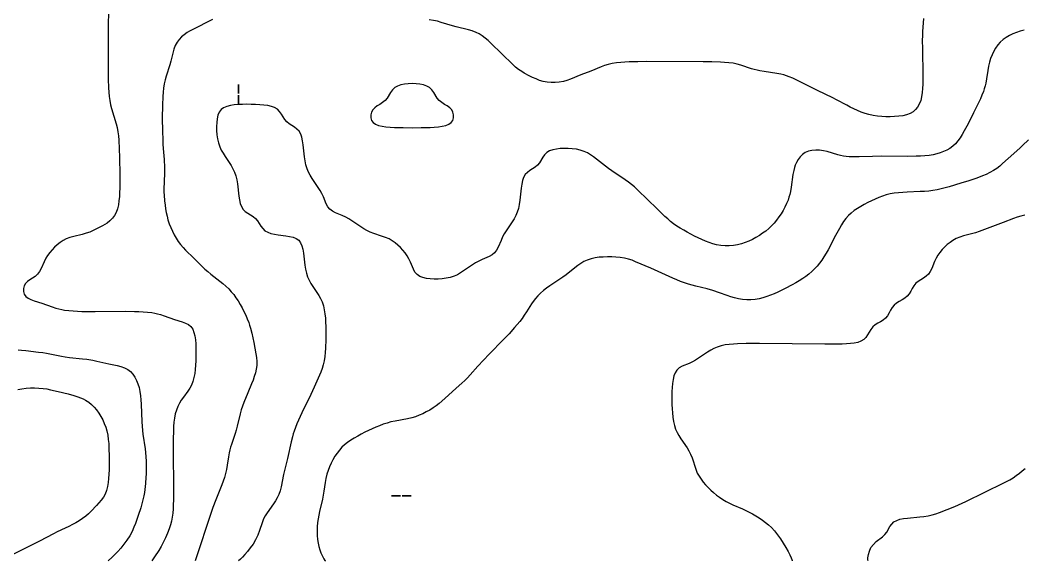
# Model space of a CAD drawing. Header units: metres. Extents: x 560466 to 562029, y 8123360 to 8125060.
# Drawn here: x 560766 to 561344, y 8123372 to 8123684 of the extents above; entities that cross this region are included whole.
import ezdxf

# ---------------------------------------------------------------- set-up
doc = ezdxf.new("R2010")
doc.units = ezdxf.units.M
doc.header["$MEASUREMENT"] = 0
doc.layers.add('Unknown_Line_Type', color=7, linetype='Continuous')

msp = doc.modelspace()

# ---------------------------------------------------------------- linework, layer by layer
at = {"layer": 'Unknown_Line_Type', "color": 18, "true_color": 0x000000}
for points in [[(560816.55, 8123700.19, 4125), (560816.33, 8123670.02, 4125), (560816.28, 8123654.99, 4125), (560816.33, 8123650, 4125), (560816.48, 8123645.03, 4125), (560816.63, 8123642.56, 4125), (560816.84, 8123640.11, 4125), (560817.16, 8123637.68, 4125), (560817.6, 8123635.29, 4125), (560818.15, 8123633.09, 4125), (560820.84, 8123624.39, 4125), (560821.4, 8123622.18, 4125), (560821.85, 8123619.78, 4125), (560822.17, 8123617.35, 4125), (560822.4, 8123614.89, 4125), (560822.67, 8123609.92, 4125), (560822.82, 8123604.91, 4125), (560822.95, 8123594.84, 4125), (560822.92, 8123587.3, 4125), (560822.85, 8123584.82, 4125), (560822.73, 8123582.36, 4125), (560822.51, 8123579.95, 4125), (560822.17, 8123577.61, 4125), (560821.64, 8123575.35, 4125), (560820.87, 8123573.23, 4125), (560819.91, 8123571.48, 4125), (560818.72, 8123569.88, 4125), (560817.31, 8123568.44, 4125), (560815.72, 8123567.17, 4125), (560814.39, 8123566.29, 4125), (560813, 8123565.47, 4125), (560809.63, 8123563.74, 4125), (560807.65, 8123562.83, 4125), (560805.63, 8123561.99, 4125), (560803.58, 8123561.27, 4125), (560801.25, 8123560.61, 4125), (560796.58, 8123559.47, 4125), (560794.3, 8123558.81, 4125), (560792.12, 8123557.97, 4125), (560790.3, 8123557.02, 4125), (560788.58, 8123555.88, 4125), (560786.94, 8123554.6, 4125), (560785.4, 8123553.21, 4125), (560783.95, 8123551.73, 4125), (560782.61, 8123550.17, 4125), (560781.39, 8123548.54, 4125), (560780.34, 8123546.84, 4125), (560779.35, 8123544.85, 4125), (560777.66, 8123540.93, 4125), (560776.75, 8123539.15, 4125), (560775.65, 8123537.62, 4125), (560774.28, 8123536.39, 4125), (560772.76, 8123535.37, 4125), (560771.21, 8123534.43, 4125), (560769.78, 8123533.45, 4125), (560768.63, 8123532.31, 4125), (560767.88, 8123530.91, 4125), (560767.53, 8123529.36, 4125), (560767.56, 8123527.76, 4125), (560767.97, 8123526.23, 4125), (560768.81, 8123524.9, 4125), (560770.12, 8123523.86, 4125), (560771.8, 8123523.05, 4125), (560773.73, 8123522.37, 4125), (560778.01, 8123521.05, 4125), (560784.12, 8123518.88, 4125), (560786.22, 8123518.2, 4125), (560787.86, 8123517.75, 4125), (560789.51, 8123517.37, 4125), (560791.19, 8123517.05, 4125), (560793.65, 8123516.71, 4125), (560796.15, 8123516.49, 4125), (560798.65, 8123516.34, 4125), (560801.17, 8123516.26, 4125), (560803.7, 8123516.21, 4125), (560808.75, 8123516.2, 4125), (560826.43, 8123516.34, 4125), (560831.47, 8123516.29, 4125), (560833.98, 8123516.21, 4125), (560836.48, 8123516.07, 4125), (560838.96, 8123515.86, 4125), (560841.41, 8123515.53, 4125), (560843.08, 8123515.23, 4125), (560844.72, 8123514.85, 4125), (560846.35, 8123514.41, 4125), (560848.43, 8123513.75, 4125), (560854.5, 8123511.62, 4125), (560858.8, 8123510.29, 4125), (560860.76, 8123509.57, 4125), (560862.51, 8123508.68, 4125), (560863.95, 8123507.52, 4125), (560864.99, 8123505.99, 4125), (560865.7, 8123504.16, 4125), (560866.18, 8123502.1, 4125), (560866.49, 8123499.88, 4125), (560866.68, 8123497.56, 4125), (560866.78, 8123495.16, 4125), (560866.82, 8123492.71, 4125), (560866.79, 8123490.24, 4125), (560866.72, 8123487.77, 4125), (560866.59, 8123485.31, 4125), (560866.39, 8123482.87, 4125), (560866.09, 8123480.47, 4125), (560865.67, 8123478.14, 4125), (560865.07, 8123475.9, 4125), (560864.24, 8123473.78, 4125), (560863.24, 8123471.99, 4125), (560862.08, 8123470.28, 4125), (560859.59, 8123466.89, 4125), (560858.41, 8123465.13, 4125), (560857.33, 8123463.3, 4125), (560856.37, 8123461.4, 4125), (560855.58, 8123459.44, 4125), (560854.93, 8123457.17, 4125), (560854.48, 8123454.82, 4125), (560854.17, 8123452.43, 4125), (560853.97, 8123450, 4125), (560853.84, 8123447.54, 4125), (560853.73, 8123442.57, 4125), (560853.73, 8123435.06, 4125), (560853.89, 8123415, 4125), (560853.83, 8123407.5, 4125), (560853.76, 8123405.01, 4125), (560853.63, 8123402.53, 4125), (560853.42, 8123400.07, 4125), (560853.1, 8123397.62, 4125), (560852.7, 8123395.5, 4125), (560852.17, 8123393.35, 4125), (560851.41, 8123390.97, 4125), (560850.45, 8123388.42, 4125), (560849.3, 8123385.81, 4125), (560848.03, 8123383.21, 4125), (560846.71, 8123380.79, 4125), (560845.37, 8123378.55, 4125), (560843.01, 8123374.89, 4125), (560841.34, 8123372.5, 4125)], [(560876.44, 8123684.34, 4120), (560864.61, 8123678.44, 4120), (560863.16, 8123677.66, 4120), (560861.77, 8123676.84, 4120), (560860.05, 8123675.66, 4120), (560858.48, 8123674.35, 4120), (560857.09, 8123672.91, 4120), (560855.92, 8123671.32, 4120), (560854.93, 8123669.37, 4120), (560854.17, 8123667.25, 4120), (560853.56, 8123665.03, 4120), (560852.4, 8123660.43, 4120), (560851.77, 8123658.28, 4120), (560849.71, 8123651.77, 4120), (560849.09, 8123649.58, 4120), (560848.56, 8123647.36, 4120), (560848.15, 8123644.95, 4120), (560847.87, 8123642.5, 4120), (560847.68, 8123640.03, 4120), (560847.49, 8123635.06, 4120), (560847.44, 8123627.55, 4120), (560847.53, 8123620.03, 4120), (560847.68, 8123615.04, 4120), (560847.79, 8123612.54, 4120), (560847.95, 8123610.06, 4120), (560848.45, 8123603.72, 4120), (560848.69, 8123599.14, 4120), (560848.71, 8123595.79, 4120), (560848.41, 8123586.61, 4120), (560848.41, 8123584.92, 4120), (560848.47, 8123583.23, 4120), (560848.73, 8123579.86, 4120), (560849.01, 8123577.41, 4120), (560849.33, 8123575.29, 4120), (560849.71, 8123573.18, 4120), (560850.17, 8123571.09, 4120), (560850.72, 8123569.02, 4120), (560851.45, 8123566.77, 4120), (560852.29, 8123564.56, 4120), (560853.24, 8123562.4, 4120), (560854.31, 8123560.31, 4120), (560855.43, 8123558.41, 4120), (560856.65, 8123556.57, 4120), (560857.97, 8123554.81, 4120), (560859.38, 8123553.12, 4120), (560860.89, 8123551.51, 4120), (560865.66, 8123546.89, 4120), (560870.37, 8123542.18, 4120), (560871.99, 8123540.66, 4120), (560873.67, 8123539.2, 4120), (560875.4, 8123537.79, 4120), (560880.67, 8123533.65, 4120), (560882.4, 8123532.24, 4120), (560884.07, 8123530.78, 4120), (560885.67, 8123529.25, 4120), (560887.16, 8123527.62, 4120), (560888.56, 8123525.91, 4120), (560889.88, 8123524.12, 4120), (560891.12, 8123522.27, 4120), (560892.32, 8123520.3, 4120), (560893.44, 8123518.29, 4120), (560894.49, 8123516.23, 4120), (560895.48, 8123514.14, 4120), (560896.39, 8123512.01, 4120), (560897.21, 8123509.85, 4120), (560897.74, 8123508.24, 4120), (560898.23, 8123506.6, 4120), (560898.95, 8123503.75, 4120), (560900.1, 8123498.34, 4120), (560901.33, 8123491.87, 4120), (560901.67, 8123489.61, 4120), (560901.88, 8123487.37, 4120), (560901.86, 8123485.14, 4120), (560901.59, 8123483, 4120), (560901.09, 8123480.88, 4120), (560900.44, 8123478.76, 4120), (560899.69, 8123476.65, 4120), (560898.87, 8123474.54, 4120), (560896.76, 8123469.29, 4120), (560894.38, 8123463.69, 4120), (560893.56, 8123461.66, 4120), (560892.84, 8123459.61, 4120), (560892.2, 8123457.29, 4120), (560890.65, 8123450.23, 4120), (560890.05, 8123447.9, 4120), (560889.4, 8123445.83, 4120), (560887.27, 8123439.66, 4120), (560886.8, 8123438.06, 4120), (560886.38, 8123436.44, 4120), (560886.02, 8123434.81, 4120), (560885.58, 8123432.41, 4120), (560884.83, 8123427.58, 4120), (560884.41, 8123425.18, 4120), (560883.9, 8123422.8, 4120), (560883.28, 8123420.61, 4120), (560882.55, 8123418.45, 4120), (560881.75, 8123416.3, 4120), (560878.24, 8123407.68, 4120), (560876.52, 8123403.21, 4120), (560875.72, 8123400.95, 4120), (560866.34, 8123372.5, 4120)], [(561285.83, 8123685.03, 4120), (561285.51, 8123682.58, 4120), (561285.31, 8123680.09, 4120), (561285.18, 8123677.58, 4120), (561285.11, 8123675.07, 4120), (561285.09, 8123672.54, 4120), (561285.11, 8123667.46, 4120), (561285.34, 8123652.2, 4120), (561285.29, 8123647.17, 4120), (561285.18, 8123644.7, 4120), (561284.98, 8123642.28, 4120), (561284.65, 8123639.94, 4120), (561284.14, 8123637.71, 4120), (561283.36, 8123635.64, 4120), (561282.39, 8123633.98, 4120), (561281.18, 8123632.52, 4120), (561279.73, 8123631.28, 4120), (561278.08, 8123630.3, 4120), (561276.02, 8123629.51, 4120), (561273.81, 8123628.99, 4120), (561271.48, 8123628.65, 4120), (561269.08, 8123628.47, 4120), (561266.63, 8123628.4, 4120), (561264.16, 8123628.42, 4120), (561261.68, 8123628.54, 4120), (561259.21, 8123628.77, 4120), (561256.76, 8123629.11, 4120), (561254.34, 8123629.62, 4120), (561252.13, 8123630.27, 4120), (561249.96, 8123631.05, 4120), (561247.82, 8123631.93, 4120), (561245.7, 8123632.9, 4120), (561243.6, 8123633.92, 4120), (561241.53, 8123634.99, 4120), (561235.58, 8123638.21, 4120), (561233.58, 8123639.24, 4120), (561224.76, 8123643.5, 4120), (561212.51, 8123649.71, 4120), (561210.5, 8123650.63, 4120), (561208.46, 8123651.46, 4120), (561206.88, 8123652, 4120), (561205.27, 8123652.47, 4120), (561203.65, 8123652.87, 4120), (561201.25, 8123653.34, 4120), (561194, 8123654.43, 4120), (561191.6, 8123654.85, 4120), (561189.96, 8123655.21, 4120), (561188.34, 8123655.61, 4120), (561186.74, 8123656.07, 4120), (561180.54, 8123658.11, 4120), (561178.46, 8123658.69, 4120), (561176.09, 8123659.18, 4120), (561173.69, 8123659.51, 4120), (561171.26, 8123659.74, 4120), (561168.8, 8123659.9, 4120), (561163.85, 8123660.06, 4120), (561158.87, 8123660.12, 4120), (561126.31, 8123660.13, 4120), (561121.32, 8123660.1, 4120), (561116.34, 8123660, 4120), (561113.87, 8123659.88, 4120), (561111.41, 8123659.71, 4120), (561108.98, 8123659.45, 4120), (561106.58, 8123659.08, 4120), (561104.23, 8123658.54, 4120), (561102.15, 8123657.89, 4120), (561100.1, 8123657.12, 4120), (561094.14, 8123654.69, 4120), (561088.44, 8123652.49, 4120), (561082.48, 8123650.1, 4120), (561080.44, 8123649.37, 4120), (561078.38, 8123648.77, 4120), (561076.05, 8123648.33, 4120), (561073.7, 8123648.12, 4120), (561071.34, 8123648.11, 4120), (561068.99, 8123648.31, 4120), (561066.68, 8123648.75, 4120), (561064.65, 8123649.36, 4120), (561062.65, 8123650.14, 4120), (561060.68, 8123651.03, 4120), (561058.73, 8123651.99, 4120), (561055.81, 8123653.57, 4120), (561054.38, 8123654.44, 4120), (561052.6, 8123655.67, 4120), (561050.89, 8123657.03, 4120), (561049.26, 8123658.48, 4120), (561042.96, 8123664.69, 4120), (561036.59, 8123670.76, 4120), (561035.01, 8123672.24, 4120), (561033.4, 8123673.64, 4120), (561031.73, 8123674.94, 4120), (561029.98, 8123676.07, 4120), (561028.13, 8123677.02, 4120), (561025.95, 8123677.84, 4120), (561023.69, 8123678.48, 4120), (561016.69, 8123680.1, 4120), (561014.52, 8123680.71, 4120), (561008.02, 8123682.75, 4120), (561005.83, 8123683.38, 4120), (561003.62, 8123683.9, 4120), (561001.21, 8123684.3, 4120)], [(561343.81, 8123678.25, 4115), (561341.45, 8123677.7, 4115), (561339.32, 8123677.02, 4115), (561337.25, 8123676.18, 4115), (561335.26, 8123675.21, 4115), (561333.36, 8123674.09, 4115), (561331.59, 8123672.83, 4115), (561329.97, 8123671.4, 4115), (561328.55, 8123669.77, 4115), (561327.29, 8123667.99, 4115), (561326.19, 8123666.09, 4115), (561325.22, 8123664.09, 4115), (561324.39, 8123662.02, 4115), (561323.72, 8123659.88, 4115), (561323.17, 8123657.51, 4115), (561322.75, 8123655.1, 4115), (561322, 8123650.23, 4115), (561321.56, 8123647.81, 4115), (561321.18, 8123646.16, 4115), (561320.74, 8123644.53, 4115), (561320.22, 8123642.92, 4115), (561319.43, 8123640.84, 4115), (561318.55, 8123638.8, 4115), (561317.6, 8123636.77, 4115), (561314.55, 8123630.56, 4115), (561311.4, 8123624.3, 4115), (561309.21, 8123620.22, 4115), (561308.06, 8123618.25, 4115), (561306.85, 8123616.34, 4115), (561305.57, 8123614.53, 4115), (561304.17, 8123612.86, 4115), (561302.62, 8123611.37, 4115), (561301, 8123610.18, 4115), (561299.24, 8123609.16, 4115), (561297.37, 8123608.3, 4115), (561295.42, 8123607.56, 4115), (561293.41, 8123606.96, 4115), (561291.34, 8123606.49, 4115), (561288.93, 8123606.11, 4115), (561286.47, 8123605.87, 4115), (561283.99, 8123605.72, 4115), (561281.5, 8123605.63, 4115), (561276.47, 8123605.58, 4115), (561261.35, 8123605.6, 4115), (561256.33, 8123605.53, 4115), (561248.79, 8123605.29, 4115), (561246.33, 8123605.26, 4115), (561242.98, 8123605.34, 4115), (561241.32, 8123605.48, 4115), (561239.68, 8123605.71, 4115), (561238.05, 8123606.02, 4115), (561236.44, 8123606.42, 4115), (561230.27, 8123608.28, 4115), (561228.22, 8123608.78, 4115), (561225.95, 8123609.1, 4115), (561223.7, 8123609.19, 4115), (561221.52, 8123609.02, 4115), (561219.45, 8123608.57, 4115), (561217.55, 8123607.77, 4115), (561216.04, 8123606.7, 4115), (561214.7, 8123605.35, 4115), (561213.55, 8123603.78, 4115), (561212.58, 8123602.03, 4115), (561211.96, 8123600.59, 4115), (561211.45, 8123599.07, 4115), (561211.03, 8123597.5, 4115), (561210.56, 8123595.14, 4115), (561209.53, 8123587.79, 4115), (561209.1, 8123585.34, 4115), (561208.73, 8123583.68, 4115), (561208.27, 8123582.04, 4115), (561207.74, 8123580.43, 4115), (561206.9, 8123578.37, 4115), (561205.94, 8123576.36, 4115), (561204.87, 8123574.41, 4115), (561203.72, 8123572.49, 4115), (561202.48, 8123570.64, 4115), (561201.16, 8123568.84, 4115), (561199.76, 8123567.11, 4115), (561198.25, 8123565.49, 4115), (561196.63, 8123563.97, 4115), (561194.91, 8123562.56, 4115), (561193.11, 8123561.24, 4115), (561191.25, 8123560.01, 4115), (561189.26, 8123558.84, 4115), (561187.22, 8123557.77, 4115), (561185.14, 8123556.79, 4115), (561183.02, 8123555.92, 4115), (561180.87, 8123555.18, 4115), (561178.69, 8123554.61, 4115), (561176.3, 8123554.22, 4115), (561173.89, 8123554.04, 4115), (561171.47, 8123554.04, 4115), (561169.05, 8123554.23, 4115), (561166.66, 8123554.63, 4115), (561164.47, 8123555.19, 4115), (561162.3, 8123555.91, 4115), (561160.15, 8123556.74, 4115), (561158.03, 8123557.65, 4115), (561155.92, 8123558.63, 4115), (561153.83, 8123559.66, 4115), (561149.7, 8123561.84, 4115), (561147.68, 8123562.98, 4115), (561145.68, 8123564.18, 4115), (561143.74, 8123565.44, 4115), (561141.85, 8123566.77, 4115), (561140.12, 8123568.12, 4115), (561138.45, 8123569.55, 4115), (561136.82, 8123571.02, 4115), (561135.23, 8123572.53, 4115), (561132.05, 8123575.64, 4115), (561127.23, 8123580.24, 4115), (561120.93, 8123586.46, 4115), (561119.3, 8123587.96, 4115), (561117.62, 8123589.39, 4115), (561115.88, 8123590.74, 4115), (561114, 8123592.08, 4115), (561106.28, 8123597.2, 4115), (561104.39, 8123598.53, 4115), (561102.64, 8123599.86, 4115), (561097.5, 8123603.93, 4115), (561095.78, 8123605.23, 4115), (561094.04, 8123606.43, 4115), (561092.24, 8123607.51, 4115), (561090.37, 8123608.41, 4115), (561088.16, 8123609.15, 4115), (561085.87, 8123609.65, 4115), (561083.53, 8123609.96, 4115), (561081.18, 8123610.12, 4115), (561078.84, 8123610.15, 4115), (561076.55, 8123610.04, 4115), (561074.36, 8123609.79, 4115), (561072.3, 8123609.37, 4115), (561070.44, 8123608.72, 4115), (561068.85, 8123607.79, 4115), (561067.6, 8123606.52, 4115), (561066.58, 8123605.02, 4115), (561064.68, 8123601.87, 4115), (561063.56, 8123600.47, 4115), (561062.19, 8123599.32, 4115), (561059.13, 8123597.37, 4115), (561057.67, 8123596.32, 4115), (561056.44, 8123595.05, 4115), (561055.53, 8123593.45, 4115), (561054.89, 8123591.57, 4115), (561054.45, 8123589.5, 4115), (561054.13, 8123587.29, 4115), (561053.36, 8123580.27, 4115), (561053.01, 8123577.91, 4115), (561052.52, 8123575.6, 4115), (561051.83, 8123573.37, 4115), (561051, 8123571.48, 4115), (561050.01, 8123569.66, 4115), (561048.91, 8123567.89, 4115), (561045.44, 8123562.68, 4115), (561044.37, 8123560.94, 4115), (561043.42, 8123559.17, 4115), (561042.51, 8123557.14, 4115), (561040.9, 8123553.22, 4115), (561039.98, 8123551.46, 4115), (561038.82, 8123549.97, 4115), (561037.34, 8123548.79, 4115), (561035.59, 8123547.85, 4115), (561031.68, 8123546.19, 4115), (561029.66, 8123545.26, 4115), (561027.89, 8123544.28, 4115), (561026.16, 8123543.17, 4115), (561020.96, 8123539.59, 4115), (561019.19, 8123538.45, 4115), (561017.38, 8123537.41, 4115), (561015.49, 8123536.55, 4115), (561013.27, 8123535.83, 4115), (561010.97, 8123535.34, 4115), (561008.63, 8123535.03, 4115), (561006.28, 8123534.88, 4115), (561003.95, 8123534.86, 4115), (561001.67, 8123534.98, 4115), (560999.5, 8123535.26, 4115), (560997.47, 8123535.73, 4115), (560995.65, 8123536.45, 4115), (560994.12, 8123537.49, 4115), (560992.94, 8123538.92, 4115), (560992.01, 8123540.65, 4115), (560990.38, 8123544.56, 4115), (560989.44, 8123546.57, 4115), (560988.43, 8123548.29, 4115), (560987.27, 8123549.96, 4115), (560985.98, 8123551.55, 4115), (560984.57, 8123553.07, 4115), (560983.08, 8123554.5, 4115), (560981.49, 8123555.81, 4115), (560979.82, 8123556.99, 4115), (560978.06, 8123558, 4115), (560975.94, 8123558.91, 4115), (560973.75, 8123559.66, 4115), (560969.3, 8123561.06, 4115), (560967.13, 8123561.91, 4115), (560965.28, 8123562.83, 4115), (560963.49, 8123563.87, 4115), (560961.73, 8123565.01, 4115), (560956.55, 8123568.5, 4115), (560954.82, 8123569.57, 4115), (560953.05, 8123570.51, 4115), (560951.03, 8123571.41, 4115), (560947.11, 8123573, 4115), (560945.36, 8123573.92, 4115), (560943.88, 8123575.07, 4115), (560942.72, 8123576.54, 4115), (560941.79, 8123578.28, 4115), (560940.18, 8123582.19, 4115), (560939.27, 8123584.21, 4115), (560938.32, 8123585.97, 4115), (560937.25, 8123587.7, 4115), (560933.78, 8123592.9, 4115), (560932.68, 8123594.67, 4115), (560931.69, 8123596.49, 4115), (560930.86, 8123598.37, 4115), (560930.16, 8123600.6, 4115), (560929.67, 8123602.91, 4115), (560929.32, 8123605.27, 4115), (560928.56, 8123612.28, 4115), (560928.24, 8123614.49, 4115), (560927.79, 8123616.56, 4115), (560927.15, 8123618.43, 4115), (560926.25, 8123620.03, 4115), (560925.01, 8123621.3, 4115), (560923.55, 8123622.34, 4115), (560920.48, 8123624.28, 4115), (560919.11, 8123625.43, 4115), (560917.98, 8123626.82, 4115), (560916.06, 8123629.96, 4115), (560915.02, 8123631.46, 4115), (560913.75, 8123632.73, 4115), (560912.14, 8123633.68, 4115), (560910.25, 8123634.35, 4115), (560908.15, 8123634.81, 4115), (560905.89, 8123635.13, 4115), (560903.54, 8123635.34, 4115), (560901.11, 8123635.47, 4115), (560898.64, 8123635.54, 4115), (560896.16, 8123635.55, 4115), (560893.69, 8123635.5, 4115), (560891.27, 8123635.39, 4115), (560888.91, 8123635.19, 4115), (560886.67, 8123634.86, 4115), (560884.61, 8123634.36, 4115), (560882.78, 8123633.61, 4115), (560881.3, 8123632.54, 4115), (560880.23, 8123631.07, 4115), (560879.5, 8123629.26, 4115), (560879.04, 8123627.23, 4115), (560878.77, 8123625.03, 4115), (560878.67, 8123622.73, 4115), (560878.71, 8123620.38, 4115), (560878.89, 8123618, 4115), (560879.22, 8123615.64, 4115), (560879.74, 8123613.32, 4115), (560880.49, 8123611.08, 4115), (560881.37, 8123609.19, 4115), (560882.42, 8123607.36, 4115), (560883.57, 8123605.57, 4115), (560885.96, 8123602.04, 4115), (560887.11, 8123600.26, 4115), (560888.14, 8123598.44, 4115), (560889.02, 8123596.56, 4115), (560889.76, 8123594.33, 4115), (560890.3, 8123592.03, 4115), (560890.69, 8123589.69, 4115), (560891.54, 8123582.71, 4115), (560891.88, 8123580.52, 4115), (560892.35, 8123578.46, 4115), (560893.01, 8123576.6, 4115), (560893.93, 8123575.03, 4115), (560895.18, 8123573.78, 4115), (560896.66, 8123572.76, 4115), (560899.76, 8123570.87, 4115), (560901.14, 8123569.76, 4115), (560902.28, 8123568.41, 4115), (560904.23, 8123565.37, 4115), (560905.28, 8123563.93, 4115), (560906.55, 8123562.71, 4115), (560908.15, 8123561.82, 4115), (560910.02, 8123561.19, 4115), (560912.07, 8123560.75, 4115), (560914.23, 8123560.41, 4115), (560918.64, 8123559.84, 4115), (560920.77, 8123559.48, 4115), (560922.76, 8123558.98, 4115), (560924.53, 8123558.26, 4115), (560925.98, 8123557.22, 4115), (560927.04, 8123555.78, 4115), (560927.78, 8123554.02, 4115), (560928.3, 8123552.03, 4115), (560928.68, 8123549.87, 4115), (560929.53, 8123542.94, 4115), (560929.91, 8123540.6, 4115), (560930.42, 8123538.31, 4115), (560931.14, 8123536.1, 4115), (560932, 8123534.23, 4115), (560933.01, 8123532.42, 4115), (560934.13, 8123530.66, 4115), (560936.47, 8123527.17, 4115), (560937.6, 8123525.41, 4115), (560938.62, 8123523.61, 4115), (560939.49, 8123521.74, 4115), (560940.22, 8123519.53, 4115), (560940.74, 8123517.22, 4115), (560941.1, 8123514.85, 4115), (560941.34, 8123512.44, 4115), (560941.49, 8123509.99, 4115), (560941.59, 8123507.52, 4115), (560941.64, 8123505.03, 4115), (560941.62, 8123500.05, 4115), (560941.45, 8123495.09, 4115), (560941.28, 8123492.63, 4115), (560941.02, 8123490.19, 4115), (560940.64, 8123487.79, 4115), (560940.09, 8123485.43, 4115), (560939.44, 8123483.36, 4115), (560938.66, 8123481.31, 4115), (560934.92, 8123472.58, 4115), (560932.98, 8123468.37, 4115), (560927.88, 8123457.9, 4115), (560925.91, 8123453.69, 4115), (560924.99, 8123451.56, 4115), (560924.12, 8123449.42, 4115), (560923.33, 8123447.25, 4115), (560922.8, 8123445.64, 4115), (560922.33, 8123444, 4115), (560921.61, 8123441.15, 4115), (560919.47, 8123431.53, 4115), (560917.74, 8123424.63, 4115), (560917.22, 8123422.33, 4115), (560915.82, 8123415.24, 4115), (560915.24, 8123412.95, 4115), (560914.47, 8123410.76, 4115), (560913.6, 8123408.9, 4115), (560912.56, 8123407.12, 4115), (560911.43, 8123405.38, 4115), (560907.85, 8123400.23, 4115), (560906.75, 8123398.48, 4115), (560905.79, 8123396.67, 4115), (560904.92, 8123394.53, 4115), (560903.44, 8123389.96, 4115), (560902.44, 8123387.32, 4115), (560901.13, 8123384.6, 4115), (560899.72, 8123382.24, 4115), (560898.14, 8123380.01, 4115), (560896.52, 8123377.96, 4115), (560894.95, 8123376.15, 4115), (560893.55, 8123374.64, 4115), (560892.41, 8123373.48, 4115), (560891.34, 8123372.5, 4115)], [(560891.34, 8123641.76, 4115), (560891.34, 8123646.99, 4115), (560891.34, 8123641.76, 4115)], [(561014.09, 8123632.42, 4115), (561012.93, 8123633.59, 4115), (561011.49, 8123634.59, 4115), (561009.92, 8123635.53, 4115), (561008.36, 8123636.54, 4115), (561006.95, 8123637.71, 4115), (561005.77, 8123639.13, 4115), (561003.74, 8123642.34, 4115), (561002.66, 8123643.86, 4115), (561001.36, 8123645.15, 4115), (560999.73, 8123646.1, 4115), (560997.84, 8123646.75, 4115), (560995.77, 8123647.17, 4115), (560993.58, 8123647.41, 4115), (560991.34, 8123647.48, 4115), (560989.1, 8123647.41, 4115), (560986.92, 8123647.17, 4115), (560984.85, 8123646.75, 4115), (560982.96, 8123646.1, 4115), (560981.33, 8123645.15, 4115), (560980.03, 8123643.86, 4115), (560978.94, 8123642.34, 4115), (560976.92, 8123639.13, 4115), (560975.74, 8123637.71, 4115), (560974.32, 8123636.54, 4115), (560972.76, 8123635.53, 4115), (560971.2, 8123634.59, 4115), (560969.76, 8123633.59, 4115), (560968.6, 8123632.42, 4115), (560967.86, 8123631, 4115), (560967.52, 8123629.43, 4115), (560967.57, 8123627.82, 4115), (560968, 8123626.31, 4115), (560968.88, 8123625.02, 4115), (560970.24, 8123624.07, 4115), (560971.99, 8123623.4, 4115), (560974.02, 8123622.93, 4115), (560976.25, 8123622.62, 4115), (560978.61, 8123622.41, 4115), (560981.07, 8123622.27, 4115), (560986.16, 8123622.14, 4115), (560991.34, 8123622.1, 4115), (560996.53, 8123622.14, 4115), (561001.61, 8123622.27, 4115), (561004.07, 8123622.41, 4115), (561006.44, 8123622.62, 4115), (561008.67, 8123622.93, 4115), (561010.69, 8123623.4, 4115), (561012.44, 8123624.07, 4115), (561013.81, 8123625.02, 4115), (561014.68, 8123626.31, 4115), (561015.12, 8123627.82, 4115), (561015.16, 8123629.43, 4115), (561014.83, 8123631, 4115), (561014.09, 8123632.42, 4115)], [(560891.34, 8123640.74, 4115), (560891.34, 8123635.51, 4115), (560891.34, 8123640.74, 4115)], [(561346.26, 8123615.16, 4110), (561342.86, 8123611.88, 4110), (561341.14, 8123610.29, 4110), (561334.49, 8123604.37, 4110), (561331.28, 8123601.38, 4110), (561329.65, 8123599.95, 4110), (561327.96, 8123598.61, 4110), (561326.03, 8123597.34, 4110), (561324.01, 8123596.21, 4110), (561321.91, 8123595.2, 4110), (561319.75, 8123594.29, 4110), (561316.4, 8123593.07, 4110), (561311.9, 8123591.55, 4110), (561307.35, 8123590.09, 4110), (561300.48, 8123588.02, 4110), (561298.17, 8123587.39, 4110), (561295.86, 8123586.81, 4110), (561293.54, 8123586.31, 4110), (561291.2, 8123585.9, 4110), (561288.74, 8123585.59, 4110), (561286.27, 8123585.39, 4110), (561283.78, 8123585.25, 4110), (561276.31, 8123584.96, 4110), (561273.83, 8123584.83, 4110), (561271.36, 8123584.63, 4110), (561268.92, 8123584.34, 4110), (561266.51, 8123583.89, 4110), (561264.31, 8123583.32, 4110), (561262.14, 8123582.6, 4110), (561260, 8123581.79, 4110), (561257.89, 8123580.9, 4110), (561255.79, 8123579.94, 4110), (561253.73, 8123578.93, 4110), (561251.69, 8123577.86, 4110), (561249.7, 8123576.74, 4110), (561247.77, 8123575.56, 4110), (561245.9, 8123574.29, 4110), (561244.14, 8123572.92, 4110), (561242.51, 8123571.42, 4110), (561241.05, 8123569.75, 4110), (561239.71, 8123567.95, 4110), (561238.47, 8123566.06, 4110), (561237.3, 8123564.09, 4110), (561235.1, 8123560.02, 4110), (561230.78, 8123551.75, 4110), (561229.65, 8123549.72, 4110), (561228.46, 8123547.73, 4110), (561227.24, 8123545.86, 4110), (561225.94, 8123544.05, 4110), (561224.56, 8123542.32, 4110), (561223.08, 8123540.69, 4110), (561221.48, 8123539.17, 4110), (561219.79, 8123537.74, 4110), (561218.02, 8123536.4, 4110), (561216.19, 8123535.14, 4110), (561214.23, 8123533.9, 4110), (561212.23, 8123532.73, 4110), (561210.2, 8123531.59, 4110), (561206.06, 8123529.43, 4110), (561201.87, 8123527.4, 4110), (561199.76, 8123526.45, 4110), (561197.63, 8123525.56, 4110), (561195.49, 8123524.75, 4110), (561193.33, 8123524.05, 4110), (561191.14, 8123523.51, 4110), (561188.76, 8123523.14, 4110), (561186.36, 8123522.97, 4110), (561183.95, 8123522.97, 4110), (561181.55, 8123523.16, 4110), (561179.17, 8123523.53, 4110), (561176.97, 8123524.06, 4110), (561174.8, 8123524.72, 4110), (561172.63, 8123525.46, 4110), (561168.3, 8123527.03, 4110), (561164.5, 8123528.29, 4110), (561161.21, 8123529.21, 4110), (561154.61, 8123530.84, 4110), (561152.52, 8123531.39, 4110), (561150.44, 8123531.99, 4110), (561148.17, 8123532.73, 4110), (561145.91, 8123533.54, 4110), (561143.67, 8123534.41, 4110), (561141.46, 8123535.33, 4110), (561137.2, 8123537.23, 4110), (561128.74, 8123541.12, 4110), (561119.98, 8123544.9, 4110), (561117.94, 8123545.68, 4110), (561115.86, 8123546.35, 4110), (561113.5, 8123546.9, 4110), (561111.11, 8123547.27, 4110), (561108.68, 8123547.51, 4110), (561106.24, 8123547.63, 4110), (561103.8, 8123547.66, 4110), (561101.38, 8123547.59, 4110), (561098.97, 8123547.41, 4110), (561096.61, 8123547.08, 4110), (561094.32, 8123546.58, 4110), (561092.11, 8123545.85, 4110), (561090.25, 8123544.96, 4110), (561088.47, 8123543.89, 4110), (561086.73, 8123542.69, 4110), (561085.02, 8123541.41, 4110), (561079.92, 8123537.37, 4110), (561078.18, 8123536.06, 4110), (561076.3, 8123534.73, 4110), (561070.57, 8123530.89, 4110), (561068.71, 8123529.58, 4110), (561066.91, 8123528.2, 4110), (561065.27, 8123526.79, 4110), (561063.74, 8123525.28, 4110), (561062.32, 8123523.67, 4110), (561061.02, 8123521.96, 4110), (561060.09, 8123520.58, 4110), (561057.11, 8123515.91, 4110), (561055.88, 8123514.07, 4110), (561054.59, 8123512.26, 4110), (561053.25, 8123510.48, 4110), (561051.78, 8123508.66, 4110), (561050.26, 8123506.89, 4110), (561047.1, 8123503.42, 4110), (561043.85, 8123500.01, 4110), (561035.63, 8123491.56, 4110), (561032.39, 8123488.15, 4110), (561029.22, 8123484.69, 4110), (561024.78, 8123479.67, 4110), (561023.24, 8123478.06, 4110), (561021.65, 8123476.51, 4110), (561020.01, 8123475, 4110), (561016.67, 8123472.03, 4110), (561010.16, 8123466.13, 4110), (561006.84, 8123463.28, 4110), (561005.13, 8123461.93, 4110), (561003.37, 8123460.66, 4110), (561001.45, 8123459.44, 4110), (560999.47, 8123458.32, 4110), (560997.43, 8123457.31, 4110), (560995.35, 8123456.4, 4110), (560993.23, 8123455.6, 4110), (560991.06, 8123454.94, 4110), (560988.69, 8123454.38, 4110), (560981.47, 8123453.09, 4110), (560979.07, 8123452.57, 4110), (560976.87, 8123451.95, 4110), (560974.7, 8123451.22, 4110), (560972.54, 8123450.41, 4110), (560970.4, 8123449.53, 4110), (560968.28, 8123448.6, 4110), (560964.07, 8123446.61, 4110), (560962, 8123445.55, 4110), (560959.96, 8123444.46, 4110), (560957.96, 8123443.31, 4110), (560956.01, 8123442.09, 4110), (560954.14, 8123440.78, 4110), (560952.45, 8123439.42, 4110), (560950.86, 8123437.95, 4110), (560949.4, 8123436.36, 4110), (560948.07, 8123434.66, 4110), (560946.81, 8123432.78, 4110), (560945.66, 8123430.83, 4110), (560944.63, 8123428.81, 4110), (560943.7, 8123426.73, 4110), (560942.89, 8123424.61, 4110), (560942.22, 8123422.44, 4110), (560941.67, 8123420.06, 4110), (560941.24, 8123417.65, 4110), (560940.52, 8123412.77, 4110), (560940.11, 8123410.34, 4110), (560939.64, 8123408.01, 4110), (560938.01, 8123401.04, 4110), (560937.57, 8123398.93, 4110), (560937.18, 8123396.81, 4110), (560936.85, 8123394.65, 4110), (560936.65, 8123392.24, 4110), (560936.59, 8123390.75, 4110), (560936.59, 8123389.22, 4110), (560936.67, 8123387.06, 4110), (560936.86, 8123384.89, 4110), (560937.18, 8123382.77, 4110), (560937.63, 8123380.73, 4110), (560938.18, 8123378.83, 4110), (560938.81, 8123377.1, 4110), (560939.67, 8123375.18, 4110), (560940.46, 8123373.72, 4110), (560941.06, 8123372.8, 4110), (560941.34, 8123372.5, 4110)], [(561344.08, 8123571.68, 4105), (561341.72, 8123571.17, 4105), (561339.63, 8123570.55, 4105), (561337.58, 8123569.81, 4105), (561331.58, 8123567.5, 4105), (561323.97, 8123564.68, 4105), (561317.84, 8123562.25, 4105), (561315.78, 8123561.54, 4105), (561313.47, 8123560.89, 4105), (561308.87, 8123559.71, 4105), (561306.63, 8123559.02, 4105), (561304.49, 8123558.16, 4105), (561302.71, 8123557.18, 4105), (561301.03, 8123556.02, 4105), (561299.43, 8123554.73, 4105), (561297.93, 8123553.32, 4105), (561296.52, 8123551.83, 4105), (561295.22, 8123550.26, 4105), (561294.05, 8123548.62, 4105), (561293.04, 8123546.91, 4105), (561292.11, 8123544.92, 4105), (561290.54, 8123541, 4105), (561289.68, 8123539.22, 4105), (561288.63, 8123537.69, 4105), (561287.31, 8123536.47, 4105), (561285.79, 8123535.46, 4105), (561284.21, 8123534.53, 4105), (561282.68, 8123533.56, 4105), (561281.32, 8123532.43, 4105), (561280.21, 8123531.04, 4105), (561279.27, 8123529.49, 4105), (561278.39, 8123527.88, 4105), (561277.45, 8123526.33, 4105), (561276.34, 8123524.95, 4105), (561274.97, 8123523.83, 4105), (561273.42, 8123522.89, 4105), (561271.81, 8123522, 4105), (561270.27, 8123521.05, 4105), (561268.9, 8123519.93, 4105), (561267.78, 8123518.54, 4105), (561266.85, 8123516.98, 4105), (561265.97, 8123515.36, 4105), (561265.04, 8123513.79, 4105), (561263.94, 8123512.4, 4105), (561262.58, 8123511.26, 4105), (561261.05, 8123510.29, 4105), (561259.46, 8123509.38, 4105), (561257.92, 8123508.42, 4105), (561256.56, 8123507.28, 4105), (561255.45, 8123505.9, 4105), (561253.58, 8123502.76, 4105), (561252.57, 8123501.27, 4105), (561251.34, 8123500.01, 4105), (561249.77, 8123499.07, 4105), (561247.92, 8123498.42, 4105), (561245.87, 8123497.98, 4105), (561243.66, 8123497.68, 4105), (561241.35, 8123497.5, 4105), (561238.96, 8123497.39, 4105), (561234.05, 8123497.3, 4105), (561229.04, 8123497.31, 4105), (561191.26, 8123497.67, 4105), (561183.73, 8123497.68, 4105), (561178.75, 8123497.57, 4105), (561176.29, 8123497.44, 4105), (561173.86, 8123497.23, 4105), (561171.48, 8123496.91, 4105), (561169.16, 8123496.43, 4105), (561166.93, 8123495.72, 4105), (561165.05, 8123494.88, 4105), (561163.24, 8123493.87, 4105), (561161.47, 8123492.76, 4105), (561156.27, 8123489.25, 4105), (561154.53, 8123488.17, 4105), (561152.77, 8123487.21, 4105), (561150.74, 8123486.29, 4105), (561146.85, 8123484.64, 4105), (561145.15, 8123483.69, 4105), (561143.75, 8123482.49, 4105), (561142.72, 8123480.93, 4105), (561142.01, 8123479.09, 4105), (561141.53, 8123477.03, 4105), (561141.22, 8123474.81, 4105), (561141.02, 8123472.49, 4105), (561140.91, 8123470.09, 4105), (561140.86, 8123467.64, 4105), (561140.91, 8123462.69, 4105), (561141.01, 8123460.21, 4105), (561141.18, 8123457.74, 4105), (561141.42, 8123455.31, 4105), (561141.78, 8123452.92, 4105), (561142.3, 8123450.6, 4105), (561143.04, 8123448.37, 4105), (561143.91, 8123446.49, 4105), (561144.94, 8123444.68, 4105), (561146.07, 8123442.92, 4105), (561149.6, 8123437.69, 4105), (561150.67, 8123435.91, 4105), (561151.61, 8123434.08, 4105), (561152.48, 8123431.92, 4105), (561154.63, 8123425.28, 4105), (561155.52, 8123423.14, 4105), (561156.5, 8123421.34, 4105), (561157.65, 8123419.61, 4105), (561158.92, 8123417.94, 4105), (561160.3, 8123416.33, 4105), (561161.76, 8123414.77, 4105), (561163.3, 8123413.27, 4105), (561164.9, 8123411.83, 4105), (561166.58, 8123410.46, 4105), (561168.36, 8123409.14, 4105), (561170.2, 8123407.92, 4105), (561172.11, 8123406.78, 4105), (561174.07, 8123405.74, 4105), (561175.9, 8123404.87, 4105), (561181.53, 8123402.47, 4105), (561183.39, 8123401.63, 4105), (561185.38, 8123400.64, 4105), (561187.34, 8123399.58, 4105), (561189.27, 8123398.45, 4105), (561191.15, 8123397.27, 4105), (561193, 8123396.03, 4105), (561194.8, 8123394.72, 4105), (561196.53, 8123393.34, 4105), (561198.24, 8123391.77, 4105), (561199.99, 8123389.83, 4105), (561201.74, 8123387.6, 4105), (561203.44, 8123385.19, 4105), (561205.03, 8123382.72, 4105), (561206.48, 8123380.29, 4105), (561207.74, 8123378.01, 4105), (561208.76, 8123375.98, 4105), (561209.51, 8123374.31, 4105), (561209.87, 8123373.35, 4105), (561210.07, 8123372.73, 4105), (561210.09, 8123372.5, 4105)], [(560764.52, 8123494.2, 4130), (560766.31, 8123493.94, 4130), (560768.79, 8123493.64, 4130), (560776.22, 8123492.86, 4130), (560778.69, 8123492.52, 4130), (560780.84, 8123492.16, 4130), (560789.4, 8123490.45, 4130), (560791.56, 8123490.09, 4130), (560794.02, 8123489.76, 4130), (560801.47, 8123489.01, 4130), (560803.94, 8123488.72, 4130), (560807.5, 8123488.15, 4130), (560809.84, 8123487.68, 4130), (560816.75, 8123486.12, 4130), (560821.4, 8123485.14, 4130), (560823.62, 8123484.56, 4130), (560825.69, 8123483.81, 4130), (560827.57, 8123482.8, 4130), (560829.09, 8123481.55, 4130), (560830.42, 8123480.04, 4130), (560831.58, 8123478.33, 4130), (560832.58, 8123476.47, 4130), (560833.42, 8123474.49, 4130), (560834.09, 8123472.41, 4130), (560834.59, 8123470.08, 4130), (560834.93, 8123467.68, 4130), (560835.15, 8123465.23, 4130), (560835.29, 8123462.75, 4130), (560835.66, 8123452.72, 4130), (560835.81, 8123450.21, 4130), (560836.03, 8123447.71, 4130), (560836.27, 8123445.58, 4130), (560837.49, 8123437.08, 4130), (560837.75, 8123434.95, 4130), (560837.96, 8123432.47, 4130), (560838.09, 8123429.98, 4130), (560838.16, 8123427.49, 4130), (560838.17, 8123425, 4130), (560838.12, 8123422.51, 4130), (560838.03, 8123420.72, 4130), (560837.79, 8123417.16, 4130), (560837.41, 8123413.63, 4130), (560837.14, 8123411.85, 4130), (560836.82, 8123410.08, 4130), (560836.3, 8123407.76, 4130), (560835.71, 8123405.45, 4130), (560835.05, 8123403.15, 4130), (560833.61, 8123398.6, 4130), (560832.01, 8123394.1, 4130), (560831.15, 8123391.89, 4130), (560830.08, 8123389.54, 4130), (560828.71, 8123387, 4130), (560827.07, 8123384.42, 4130), (560825.36, 8123382.1, 4130), (560823.55, 8123379.9, 4130), (560821.75, 8123377.89, 4130), (560820.05, 8123376.11, 4130), (560818.57, 8123374.62, 4130), (560816.34, 8123372.5, 4130)], [(560764.26, 8123471.26, 4135), (560766.58, 8123471.69, 4135), (560769.03, 8123472, 4135), (560771.48, 8123472.16, 4135), (560773.95, 8123472.2, 4135), (560776.41, 8123472.11, 4135), (560778.87, 8123471.89, 4135), (560781.02, 8123471.57, 4135), (560783.16, 8123471.16, 4135), (560787.43, 8123470.18, 4135), (560793.29, 8123468.69, 4135), (560796.51, 8123467.81, 4135), (560798.83, 8123467.08, 4135), (560800.37, 8123466.5, 4135), (560801.87, 8123465.84, 4135), (560803.31, 8123465.07, 4135), (560805.06, 8123463.91, 4135), (560806.68, 8123462.59, 4135), (560808.19, 8123461.13, 4135), (560809.58, 8123459.54, 4135), (560810.89, 8123457.72, 4135), (560812.07, 8123455.8, 4135), (560813.12, 8123453.8, 4135), (560814.06, 8123451.73, 4135), (560814.86, 8123449.6, 4135), (560815.5, 8123447.41, 4135), (560816, 8123445.01, 4135), (560816.34, 8123442.55, 4135), (560816.57, 8123440.07, 4135), (560816.71, 8123437.56, 4135), (560816.85, 8123432.52, 4135), (560816.85, 8123427.49, 4135), (560816.8, 8123424.98, 4135), (560816.7, 8123422.5, 4135), (560816.54, 8123420.06, 4135), (560816.28, 8123417.66, 4135), (560815.9, 8123415.33, 4135), (560815.33, 8123413.09, 4135), (560814.51, 8123410.98, 4135), (560813.5, 8123409.22, 4135), (560812.29, 8123407.56, 4135), (560810.95, 8123405.95, 4135), (560809.53, 8123404.37, 4135), (560806.57, 8123401.22, 4135), (560805.02, 8123399.71, 4135), (560803.37, 8123398.28, 4135), (560801.57, 8123396.92, 4135), (560799.66, 8123395.67, 4135), (560797.69, 8123394.5, 4135), (560795.67, 8123393.4, 4135), (560793.61, 8123392.35, 4135), (560791.53, 8123391.34, 4135), (560786.87, 8123389.19, 4135), (560784.86, 8123388.2, 4135), (560776.81, 8123383.98, 4135), (560772.17, 8123381.61, 4135), (560753.84, 8123372.5, 4135)], [(561253.84, 8123372.5, 4105), (561253.75, 8123373.07, 4105), (561253.79, 8123374.35, 4105), (561254.05, 8123376.12, 4105), (561254.6, 8123378.13, 4105), (561255.53, 8123380.17, 4105), (561256.9, 8123382.01, 4105), (561258.6, 8123383.63, 4105), (561262.15, 8123386.4, 4105), (561263.58, 8123387.69, 4105), (561264.66, 8123389.1, 4105), (561266.47, 8123392.25, 4105), (561267.48, 8123393.73, 4105), (561268.74, 8123394.96, 4105), (561270.34, 8123395.85, 4105), (561272.22, 8123396.47, 4105), (561274.31, 8123396.88, 4105), (561276.53, 8123397.18, 4105), (561283.62, 8123397.81, 4105), (561286.03, 8123398.08, 4105), (561288.42, 8123398.45, 4105), (561290.78, 8123398.97, 4105), (561292.86, 8123399.6, 4105), (561294.92, 8123400.35, 4105), (561303.73, 8123403.95, 4105), (561305.85, 8123404.88, 4105), (561310.08, 8123406.83, 4105), (561332, 8123417.4, 4105), (561333.5, 8123418.18, 4105), (561335.43, 8123419.28, 4105), (561337.32, 8123420.45, 4105), (561339.16, 8123421.7, 4105), (561340.96, 8123423.02, 4105), (561342.67, 8123424.37, 4105), (561344.35, 8123425.78, 4105)], [(560984.59, 8123410, 4105), (560979.35, 8123410, 4105), (560984.59, 8123410, 4105)], [(560985.6, 8123410, 4105), (560990.84, 8123410, 4105), (560985.6, 8123410, 4105)]]:
    msp.add_polyline3d(points, dxfattribs=at)

doc.saveas('drawing.dxf')
